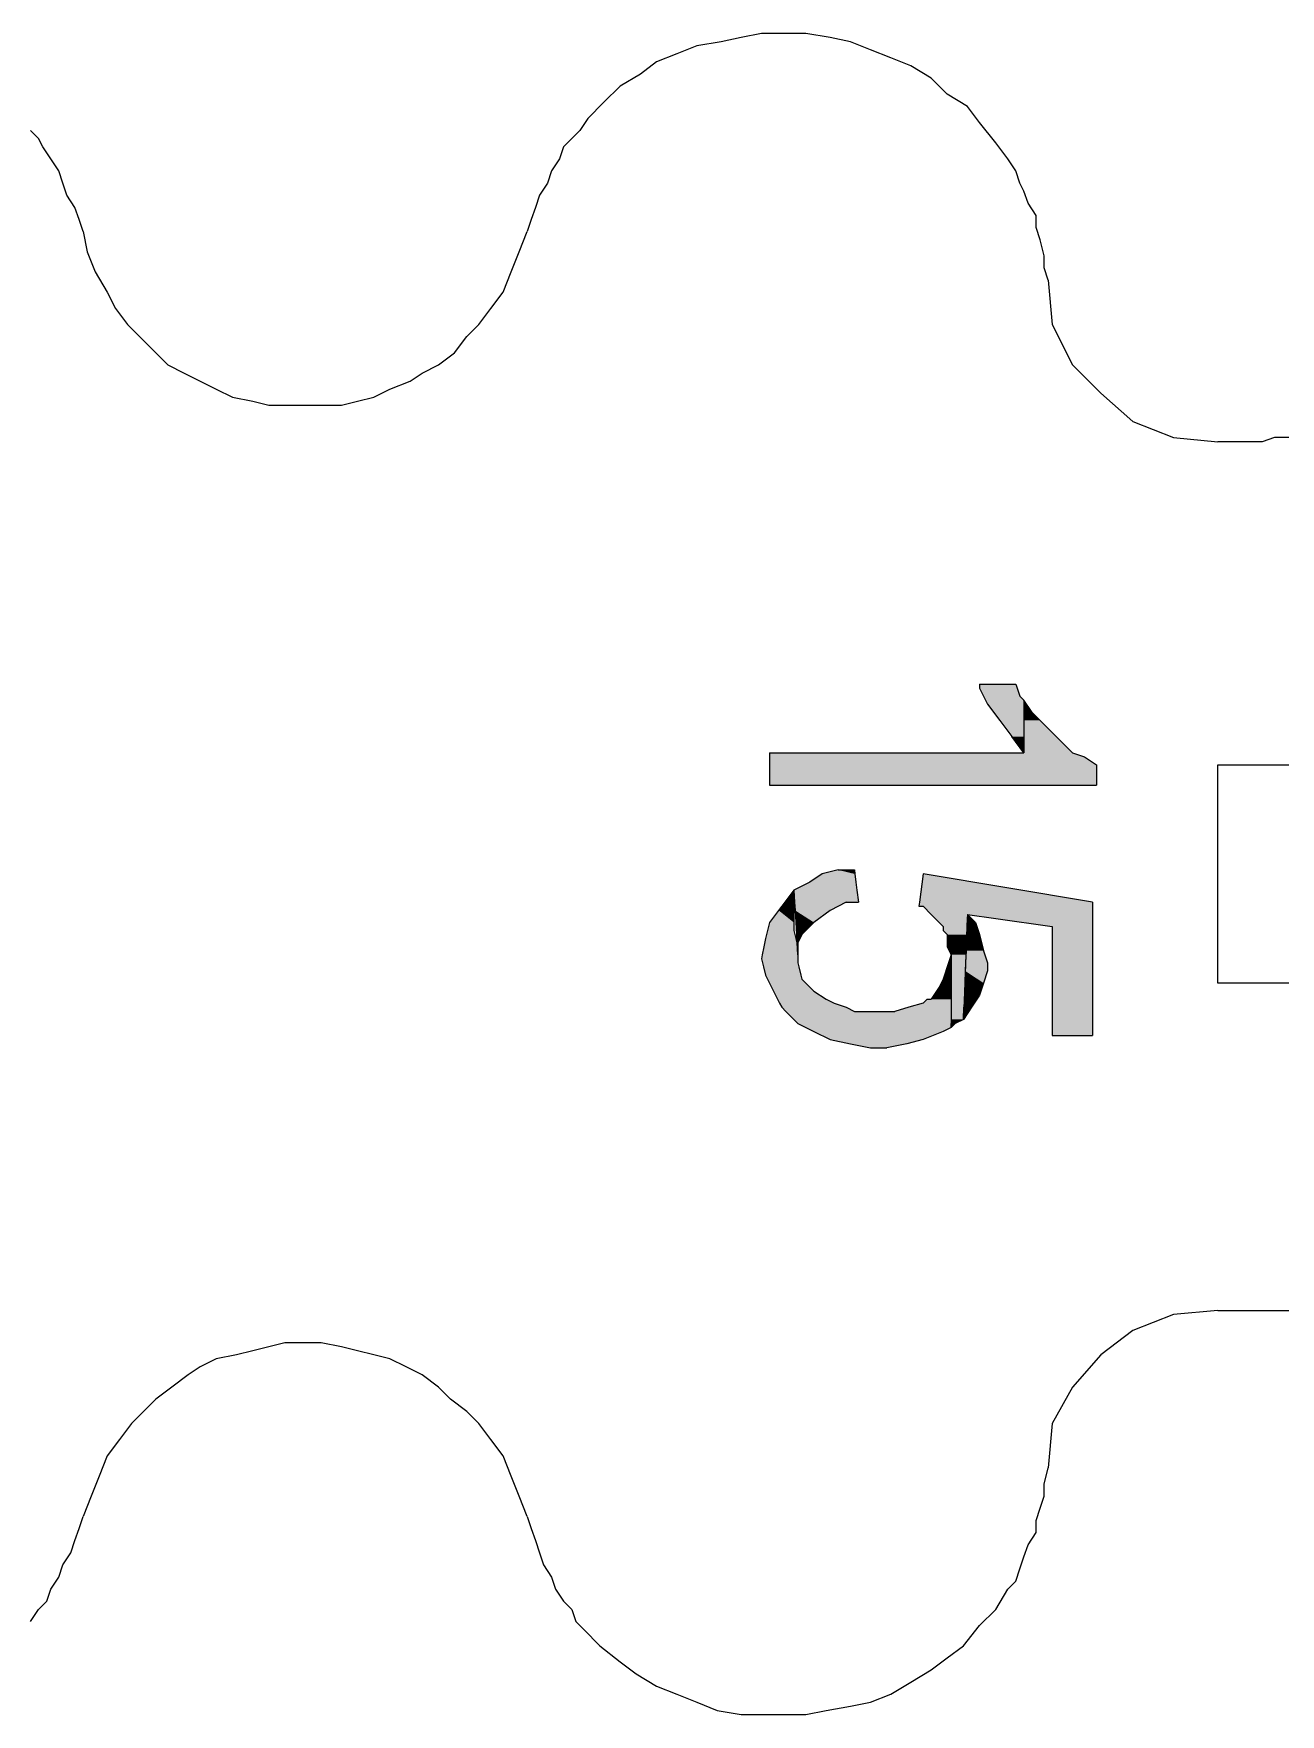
# Model space of a CAD drawing. Extents: x -1063 to 1100, y -467 to 441.
# Drawn here: x 8 to 59.4, y -322.5 to -253.2 of the extents above; entities that cross this region are included whole.
import ezdxf

# ---------------------------------------------------------------- set-up
doc = ezdxf.new("R2010")
doc.units = 0
doc.layers.add('H', color=7, linetype='CONTINUOUS')
doc.layers.add('P', color=250, linetype='CONTINUOUS')

# ---------------------------------------------------------------- blocks, each defined once
blk = doc.blocks.new('*U65')
at = {"layer": 'H', "color": 0, "linetype": 'CONTINUOUS'}
for p, q in [((47, -280), (48.5, -280)), ((47, -280), (47, -280.167)), ((48.5, -280), (48.556, -280.167)), ((47, -280.167), (47.167, -280.5)), ((47.167, -280.5), (47.25, -280.667)), ((47.25, -280.667), (47.333, -280.833)), ((48.556, -280.167), (48.667, -280.5)), ((48.667, -280.5), (48.833, -280.667)), ((48.833, -280.667), (48.833, -280.833)), ((47.333, -280.833), (47.833, -281.5)), ((48.833, -280.833), (48.833, -281.5)), ((47.833, -281.5), (48.333, -282.167)), ((48.833, -282.833), (48.333, -282.167)), ((48.833, -281.5), (48.833, -282.167)), ((48.833, -282.167), (48.833, -282.833))]:
    blk.add_line(p, q, dxfattribs=at)
for points in [[(47, -280), (47, -280), (48.5, -280)], [(47, -280), (47, -280.167), (48.556, -280.167)], [(47, -280.167), (47.167, -280.5), (48.667, -280.5)], [(47.167, -280.5), (47.25, -280.667), (48.833, -280.667)], [(47.25, -280.667), (47.333, -280.833), (48.833, -280.833)], [(47.333, -280.833), (47.833, -281.5), (48.833, -281.5)], [(47.833, -281.5), (48.333, -282.167), (48.833, -282.167)]]:
    blk.add_solid(points, dxfattribs=at)
at = {"layer": 'H', "color": 0, "linetype": 'CONTINUOUS', "extrusion": (0, 0, -1)}
for points in [[(-47, -280), (-48.5, -280), (-48.556, -280.167)], [(-47, -280.167), (-48.556, -280.167), (-48.667, -280.5)], [(-47.167, -280.5), (-48.667, -280.5), (-48.833, -280.667)], [(-47.25, -280.667), (-48.833, -280.667), (-48.833, -280.833)], [(-47.333, -280.833), (-48.833, -280.833), (-48.833, -281.5)], [(-47.833, -281.5), (-48.833, -281.5), (-48.833, -282.167)], [(-48.333, -282.167), (-48.833, -282.167), (-48.833, -282.833)]]:
    blk.add_solid(points, dxfattribs=at)
blk = doc.blocks.new('*U66')
at = {"layer": 'H', "color": 0, "linetype": 'CONTINUOUS'}
for p, q in [((48.833, -280.667), (48.833, -281.167)), ((49.167, -281.167), (48.833, -280.667)), ((48.833, -281.167), (48.833, -281.5)), ((49.167, -281.167), (49.5, -281.5)), ((48.833, -281.5), (48.833, -282.167)), ((48.833, -282.167), (48.833, -282.833)), ((49.5, -281.5), (50.167, -282.167)), ((50.167, -282.167), (50.833, -282.833)), ((38.333, -282.833), (48.833, -282.833)), ((38.333, -282.833), (38.333, -283)), ((50.833, -282.833), (51.333, -283)), ((38.333, -283), (38.333, -283.333)), ((38.333, -283.333), (38.333, -284.167)), ((51.333, -283), (51.833, -283.333)), ((51.833, -283.333), (51.833, -284.167)), ((38.333, -284.167), (51.833, -284.167))]:
    blk.add_line(p, q, dxfattribs=at)
for points in [[(48.833, -280.667), (48.833, -281.167), (49.167, -281.167)], [(48.833, -281.167), (48.833, -281.5), (49.5, -281.5)], [(48.833, -281.5), (48.833, -282.167), (50.167, -282.167)], [(48.833, -282.167), (48.833, -282.833), (50.833, -282.833)], [(38.333, -282.833), (38.333, -282.833), (48.833, -282.833)], [(38.333, -282.833), (38.333, -283), (51.333, -283)], [(38.333, -283), (38.333, -283.333), (51.833, -283.333)], [(38.333, -283.333), (38.333, -284.167), (51.833, -284.167)], [(38.333, -284.167), (38.333, -284.167), (51.833, -284.167)]]:
    blk.add_solid(points, dxfattribs=at)
at = {"layer": 'H', "color": 0, "linetype": 'CONTINUOUS', "extrusion": (0, 0, -1)}
for points in [[(-48.833, -281.167), (-49.167, -281.167), (-49.5, -281.5)], [(-48.833, -281.5), (-49.5, -281.5), (-50.167, -282.167)], [(-48.833, -282.167), (-50.167, -282.167), (-50.833, -282.833)], [(-38.333, -282.833), (-50.833, -282.833), (-51.333, -283)], [(-38.333, -283), (-51.333, -283), (-51.833, -283.333)], [(-38.333, -283.333), (-51.833, -283.333), (-51.833, -284.167)]]:
    blk.add_solid(points, dxfattribs=at)
blk = doc.blocks.new('*U67')
at = {"layer": 'H', "color": 0, "linetype": 'CONTINUOUS'}
for p, q in [((41.167, -287.667), (40.5, -287.833)), ((41.167, -287.667), (41.833, -287.667)), ((41.833, -287.667), (41.854, -287.833)), ((40, -288.167), (39.333, -288.5)), ((40.5, -287.833), (40, -288.167)), ((41.854, -287.833), (41.896, -288.167)), ((41.896, -288.167), (41.937, -288.5)), ((39.333, -288.5), (39.365, -289)), ((39.365, -289), (39.385, -289.333)), ((41.5, -289), (40.833, -289.333)), ((41.5, -289), (42, -289)), ((41.937, -288.5), (42, -289)), ((39.385, -289.333), (39.417, -289.833)), ((40.833, -289.333), (40.167, -289.833)), ((39.417, -289.833), (39.448, -290.333)), ((39.448, -290.333), (39.469, -290.667)), ((39.667, -290.333), (39.5, -290.667)), ((40.167, -289.833), (39.667, -290.333)), ((39.5, -291.167), (39.469, -290.667)), ((39.5, -290.667), (39.5, -291.167))]:
    blk.add_line(p, q, dxfattribs=at)
for points in [[(41.167, -287.667), (40.5, -287.833), (41.854, -287.833)], [(41.167, -287.667), (41.167, -287.667), (41.833, -287.667)], [(40, -288.167), (39.333, -288.5), (41.937, -288.5)], [(40.5, -287.833), (40, -288.167), (41.896, -288.167)], [(39.333, -288.5), (39.365, -289), (42, -289)], [(39.365, -289), (39.385, -289.333), (40.833, -289.333)], [(41.5, -289), (41.5, -289), (42, -289)], [(39.385, -289.333), (39.417, -289.833), (40.167, -289.833)], [(39.417, -289.833), (39.448, -290.333), (39.667, -290.333)], [(39.448, -290.333), (39.469, -290.667), (39.5, -290.667)]]:
    blk.add_solid(points, dxfattribs=at)
at = {"layer": 'H', "color": 0, "linetype": 'CONTINUOUS', "extrusion": (0, 0, -1)}
for points in [[(-41.167, -287.667), (-41.833, -287.667), (-41.854, -287.833)], [(-40, -288.167), (-41.896, -288.167), (-41.937, -288.5)], [(-40.5, -287.833), (-41.854, -287.833), (-41.896, -288.167)], [(-39.333, -288.5), (-41.937, -288.5), (-42, -289)], [(-39.365, -289), (-41.5, -289), (-40.833, -289.333)], [(-39.385, -289.333), (-40.833, -289.333), (-40.167, -289.833)], [(-39.417, -289.833), (-40.167, -289.833), (-39.667, -290.333)], [(-39.448, -290.333), (-39.667, -290.333), (-39.5, -290.667)], [(-39.469, -290.667), (-39.5, -290.667), (-39.5, -291.167)]]:
    blk.add_solid(points, dxfattribs=at)
blk = doc.blocks.new('*U68')
at = {"layer": 'H', "color": 0, "linetype": 'CONTINUOUS'}
for p, q in [((39.333, -288.5), (38.833, -289.167)), ((39.333, -289.167), (39.333, -288.5)), ((38.708, -289.333), (38.333, -289.833)), ((38.833, -289.167), (38.708, -289.333)), ((39.333, -289.167), (39.333, -289.333)), ((39.333, -289.333), (39.333, -289.833)), ((38.167, -290.5), (38.1, -290.833)), ((38.25, -290.167), (38.167, -290.5)), ((38.333, -289.833), (38.25, -290.167)), ((39.333, -289.833), (39.333, -290.167)), ((39.333, -290.167), (39.417, -290.5)), ((39.417, -290.5), (39.5, -290.833)), ((38.033, -291.167), (38, -291.333)), ((38.1, -290.833), (38.033, -291.167)), ((39.5, -290.833), (39.5, -291.167)), ((39.5, -291.167), (39.5, -291.333)), ((45.833, -291.167), (45.778, -291.333)), ((45.833, -291.333), (45.833, -291.167)), ((38, -291.333), (38.042, -291.5)), ((38.042, -291.5), (38.083, -291.667)), ((38.083, -291.667), (38.167, -292)), ((39.5, -291.333), (39.5, -291.5)), ((39.5, -291.5), (39.542, -291.667)), ((39.542, -291.667), (39.625, -292)), ((45.667, -291.667), (45.556, -292)), ((45.722, -291.5), (45.667, -291.667)), ((45.778, -291.333), (45.722, -291.5)), ((45.833, -291.333), (45.833, -291.5)), ((45.833, -291.5), (45.833, -291.667)), ((45.833, -291.667), (45.833, -292)), ((38.167, -292), (38.25, -292.167)), ((38.25, -292.167), (38.417, -292.5)), ((38.417, -292.5), (38.5, -292.667)), ((39.625, -292), (39.667, -292.167)), ((39.667, -292.167), (40, -292.5)), ((40, -292.5), (40.167, -292.667)), ((45.333, -292.5), (45.222, -292.667)), ((45.5, -292.167), (45.333, -292.5)), ((45.556, -292), (45.5, -292.167)), ((45.833, -292), (45.833, -292.167)), ((45.833, -292.167), (45.833, -292.5)), ((45.833, -292.5), (45.833, -292.667)), ((38.5, -292.667), (38.667, -293)), ((38.667, -293), (38.75, -293.167)), ((38.75, -293.167), (38.833, -293.333)), ((40.167, -292.667), (40.667, -293)), ((40.667, -293), (41, -293.167)), ((41, -293.167), (41.5, -293.333)), ((44.667, -293.167), (44.083, -293.333)), ((44.833, -293), (44.667, -293.167)), ((44.833, -293), (45, -293)), ((45.222, -292.667), (45, -293)), ((45.833, -292.667), (45.833, -293)), ((45.833, -293), (45.833, -293.167)), ((45.833, -293.167), (45.833, -293.333)), ((38.833, -293.333), (39, -293.5)), ((39, -293.5), (39.5, -294)), ((41.5, -293.333), (41.833, -293.5)), ((41.833, -293.5), (43.5, -293.5)), ((44.083, -293.333), (43.5, -293.5)), ((45.833, -293.333), (45.833, -293.5)), ((45.833, -293.5), (45.833, -294)), ((39.5, -294), (39.833, -294.167)), ((39.833, -294.167), (40.167, -294.333)), ((40.167, -294.333), (40.833, -294.667)), ((40.833, -294.667), (41.667, -294.833)), ((44.667, -294.667), (44, -294.833)), ((45.5, -294.333), (44.667, -294.667)), ((45.833, -294.167), (45.5, -294.333)), ((45.833, -294), (45.833, -294.167)), ((41.667, -294.833), (42.5, -295)), ((42.5, -295), (43.167, -295)), ((44, -294.833), (43.167, -295))]:
    blk.add_line(p, q, dxfattribs=at)
for points in [[(39.333, -288.5), (38.833, -289.167), (39.333, -289.167)], [(38.708, -289.333), (38.333, -289.833), (39.333, -289.833)], [(38.833, -289.167), (38.708, -289.333), (39.333, -289.333)], [(38.167, -290.5), (38.1, -290.833), (39.5, -290.833)], [(38.25, -290.167), (38.167, -290.5), (39.417, -290.5)], [(38.333, -289.833), (38.25, -290.167), (39.333, -290.167)], [(38.033, -291.167), (38, -291.333), (39.5, -291.333)], [(38.1, -290.833), (38.033, -291.167), (39.5, -291.167)], [(45.833, -291.167), (45.778, -291.333), (45.833, -291.333)], [(38, -291.333), (38.042, -291.5), (39.5, -291.5)], [(38.042, -291.5), (38.083, -291.667), (39.542, -291.667)], [(38.083, -291.667), (38.167, -292), (39.625, -292)], [(45.667, -291.667), (45.556, -292), (45.833, -292)], [(45.722, -291.5), (45.667, -291.667), (45.833, -291.667)], [(45.778, -291.333), (45.722, -291.5), (45.833, -291.5)], [(38.167, -292), (38.25, -292.167), (39.667, -292.167)], [(38.25, -292.167), (38.417, -292.5), (40, -292.5)], [(38.417, -292.5), (38.5, -292.667), (40.167, -292.667)], [(45.333, -292.5), (45.222, -292.667), (45.833, -292.667)], [(45.5, -292.167), (45.333, -292.5), (45.833, -292.5)], [(45.556, -292), (45.5, -292.167), (45.833, -292.167)], [(38.5, -292.667), (38.667, -293), (40.667, -293)], [(38.667, -293), (38.75, -293.167), (41, -293.167)], [(38.75, -293.167), (38.833, -293.333), (41.5, -293.333)], [(44.667, -293.167), (44.083, -293.333), (45.833, -293.333)], [(44.833, -293), (44.667, -293.167), (45.833, -293.167)], [(44.833, -293), (44.833, -293), (45, -293)], [(45.222, -292.667), (45, -293), (45.833, -293)], [(38.833, -293.333), (39, -293.5), (41.833, -293.5)], [(39, -293.5), (39.5, -294), (45.833, -294)], [(41.833, -293.5), (41.833, -293.5), (43.5, -293.5)], [(44.083, -293.333), (43.5, -293.5), (45.833, -293.5)], [(39.5, -294), (39.833, -294.167), (45.833, -294.167)], [(39.833, -294.167), (40.167, -294.333), (45.5, -294.333)], [(40.167, -294.333), (40.833, -294.667), (44.667, -294.667)], [(40.833, -294.667), (41.667, -294.833), (44, -294.833)], [(41.667, -294.833), (42.5, -295), (43.167, -295)], [(42.5, -295), (42.5, -295), (43.167, -295)]]:
    blk.add_solid(points, dxfattribs=at)
at = {"layer": 'H', "color": 0, "linetype": 'CONTINUOUS', "extrusion": (0, 0, -1)}
for points in [[(-38.708, -289.333), (-39.333, -289.333), (-39.333, -289.833)], [(-38.833, -289.167), (-39.333, -289.167), (-39.333, -289.333)], [(-38.167, -290.5), (-39.417, -290.5), (-39.5, -290.833)], [(-38.25, -290.167), (-39.333, -290.167), (-39.417, -290.5)], [(-38.333, -289.833), (-39.333, -289.833), (-39.333, -290.167)], [(-38.033, -291.167), (-39.5, -291.167), (-39.5, -291.333)], [(-38.1, -290.833), (-39.5, -290.833), (-39.5, -291.167)], [(-38, -291.333), (-39.5, -291.333), (-39.5, -291.5)], [(-38.042, -291.5), (-39.5, -291.5), (-39.542, -291.667)], [(-38.083, -291.667), (-39.542, -291.667), (-39.625, -292)], [(-45.667, -291.667), (-45.833, -291.667), (-45.833, -292)], [(-45.722, -291.5), (-45.833, -291.5), (-45.833, -291.667)], [(-45.778, -291.333), (-45.833, -291.333), (-45.833, -291.5)], [(-38.167, -292), (-39.625, -292), (-39.667, -292.167)], [(-38.25, -292.167), (-39.667, -292.167), (-40, -292.5)], [(-38.417, -292.5), (-40, -292.5), (-40.167, -292.667)], [(-45.333, -292.5), (-45.833, -292.5), (-45.833, -292.667)], [(-45.5, -292.167), (-45.833, -292.167), (-45.833, -292.5)], [(-45.556, -292), (-45.833, -292), (-45.833, -292.167)], [(-38.5, -292.667), (-40.167, -292.667), (-40.667, -293)], [(-38.667, -293), (-40.667, -293), (-41, -293.167)], [(-38.75, -293.167), (-41, -293.167), (-41.5, -293.333)], [(-44.667, -293.167), (-45.833, -293.167), (-45.833, -293.333)], [(-44.833, -293), (-45.833, -293), (-45.833, -293.167)], [(-45.222, -292.667), (-45.833, -292.667), (-45.833, -293)], [(-38.833, -293.333), (-41.5, -293.333), (-41.833, -293.5)], [(-39, -293.5), (-45.833, -293.5), (-45.833, -294)], [(-44.083, -293.333), (-45.833, -293.333), (-45.833, -293.5)], [(-39.5, -294), (-45.833, -294), (-45.833, -294.167)], [(-39.833, -294.167), (-45.833, -294.167), (-45.5, -294.333)], [(-40.167, -294.333), (-45.5, -294.333), (-44.667, -294.667)], [(-40.833, -294.667), (-44.667, -294.667), (-44, -294.833)], [(-41.667, -294.833), (-44, -294.833), (-43.167, -295)]]:
    blk.add_solid(points, dxfattribs=at)
blk = doc.blocks.new('*U69')
at = {"layer": 'H', "color": 0, "linetype": 'CONTINUOUS'}
for p, q in [((46.5, -289.5), (46.487, -289.833)), ((46.833, -289.833), (46.5, -289.5)), ((46.468, -290.333), (46.442, -291)), ((46.487, -289.833), (46.468, -290.333)), ((46.833, -289.833), (47, -290.333)), ((47, -290.333), (47.167, -291)), ((46.442, -291), (46.423, -291.5)), ((47.167, -291), (47.333, -291.5)), ((46.41, -291.833), (46.391, -292.333)), ((46.423, -291.5), (46.41, -291.833)), ((47.333, -291.833), (47.167, -292.333)), ((47.333, -291.5), (47.333, -291.833)), ((46.391, -292.333), (46.372, -292.833)), ((47.167, -292.333), (47, -292.833)), ((46.372, -292.833), (46.353, -293.333)), ((47, -292.833), (46.667, -293.333)), ((46.667, -293.333), (46.333, -293.833)), ((46.333, -293.833), (46.353, -293.333))]:
    blk.add_line(p, q, dxfattribs=at)
for points in [[(46.5, -289.5), (46.487, -289.833), (46.833, -289.833)], [(46.468, -290.333), (46.442, -291), (47.167, -291)], [(46.487, -289.833), (46.468, -290.333), (47, -290.333)], [(46.442, -291), (46.423, -291.5), (47.333, -291.5)], [(46.41, -291.833), (46.391, -292.333), (47.167, -292.333)], [(46.423, -291.5), (46.41, -291.833), (47.333, -291.833)], [(46.391, -292.333), (46.372, -292.833), (47, -292.833)], [(46.372, -292.833), (46.353, -293.333), (46.667, -293.333)]]:
    blk.add_solid(points, dxfattribs=at)
at = {"layer": 'H', "color": 0, "linetype": 'CONTINUOUS', "extrusion": (0, 0, -1)}
for points in [[(-46.468, -290.333), (-47, -290.333), (-47.167, -291)], [(-46.487, -289.833), (-46.833, -289.833), (-47, -290.333)], [(-46.442, -291), (-47.167, -291), (-47.333, -291.5)], [(-46.41, -291.833), (-47.333, -291.833), (-47.167, -292.333)], [(-46.423, -291.5), (-47.333, -291.5), (-47.333, -291.833)], [(-46.391, -292.333), (-47.167, -292.333), (-47, -292.833)], [(-46.372, -292.833), (-47, -292.833), (-46.667, -293.333)], [(-46.353, -293.333), (-46.667, -293.333), (-46.333, -293.833)]]:
    blk.add_solid(points, dxfattribs=at)
blk = doc.blocks.new('*U70')
at = {"layer": 'H', "color": 0, "linetype": 'CONTINUOUS'}
for p, q in [((44.667, -287.833), (44.521, -289)), ((51.667, -289), (44.667, -287.833)), ((44.521, -289), (44.5, -289.167)), ((51.667, -289), (51.667, -289.167)), ((44.5, -289.167), (44.667, -289.167)), ((44.667, -289.167), (45, -289.5)), ((45, -289.5), (45.167, -289.667)), ((45.167, -289.667), (45.5, -290)), ((46.494, -289.667), (46.481, -290)), ((46.5, -289.5), (46.494, -289.667)), ((46.5, -289.5), (47.667, -289.667)), ((47.667, -289.667), (50, -290)), ((51.667, -289.167), (51.667, -289.5)), ((51.667, -289.5), (51.667, -289.667)), ((51.667, -289.667), (51.667, -290)), ((45.5, -290), (45.5, -290.167)), ((45.5, -290.167), (45.667, -290.333)), ((45.667, -290.333), (45.667, -290.833)), ((46.468, -290.333), (46.449, -290.833)), ((46.474, -290.167), (46.468, -290.333)), ((46.481, -290), (46.474, -290.167)), ((50, -290), (50, -290.167)), ((50, -290.167), (50, -290.333)), ((50, -290.333), (50, -290.833)), ((51.667, -290), (51.667, -290.167)), ((51.667, -290.167), (51.667, -290.333)), ((51.667, -290.333), (51.667, -290.833)), ((45.667, -290.833), (45.833, -291.167)), ((45.833, -291.167), (45.833, -293.833)), ((46.436, -291.167), (46.333, -293.833)), ((46.449, -290.833), (46.436, -291.167)), ((50, -290.833), (50, -291.167)), ((50, -291.167), (50, -293.833)), ((51.667, -290.833), (51.667, -291.167)), ((51.667, -291.167), (51.667, -293.833)), ((45.833, -293.833), (45.833, -294)), ((46.333, -293.833), (46, -294)), ((50, -293.833), (50, -294)), ((51.667, -293.833), (51.667, -294)), ((46, -294), (45.833, -294.167)), ((45.833, -294.167), (45.833, -294)), ((50, -294), (50, -294.167)), ((50, -294.167), (50, -294.5)), ((50, -294.5), (51.667, -294.5)), ((51.667, -294), (51.667, -294.167)), ((51.667, -294.167), (51.667, -294.5))]:
    blk.add_line(p, q, dxfattribs=at)
for points in [[(44.667, -287.833), (44.521, -289), (51.667, -289)], [(44.521, -289), (44.5, -289.167), (51.667, -289.167)], [(44.5, -289.167), (44.5, -289.167), (44.667, -289.167)], [(44.667, -289.167), (45, -289.5), (51.667, -289.5)], [(45, -289.5), (45.167, -289.667), (46.494, -289.667)], [(45.167, -289.667), (45.5, -290), (46.481, -290)], [(46.5, -289.5), (47.667, -289.667), (51.667, -289.667)], [(47.667, -289.667), (50, -290), (51.667, -290)], [(45.5, -290), (45.5, -290.167), (46.474, -290.167)], [(45.5, -290.167), (45.667, -290.333), (46.468, -290.333)], [(45.667, -290.333), (45.667, -290.833), (46.449, -290.833)], [(50, -290), (50, -290.167), (51.667, -290.167)], [(50, -290.167), (50, -290.333), (51.667, -290.333)], [(50, -290.333), (50, -290.833), (51.667, -290.833)], [(45.667, -290.833), (45.833, -291.167), (46.436, -291.167)], [(45.833, -291.167), (45.833, -293.833), (46.333, -293.833)], [(50, -290.833), (50, -291.167), (51.667, -291.167)], [(50, -291.167), (50, -293.833), (51.667, -293.833)], [(45.833, -293.833), (45.833, -294), (46, -294)], [(50, -293.833), (50, -294), (51.667, -294)], [(50, -294), (50, -294.167), (51.667, -294.167)], [(50, -294.167), (50, -294.5), (51.667, -294.5)], [(50, -294.5), (50, -294.5), (51.667, -294.5)]]:
    blk.add_solid(points, dxfattribs=at)
at = {"layer": 'H', "color": 0, "linetype": 'CONTINUOUS', "extrusion": (0, 0, -1)}
for points in [[(-44.521, -289), (-51.667, -289), (-51.667, -289.167)], [(-44.667, -289.167), (-51.667, -289.167), (-51.667, -289.5)], [(-45, -289.5), (-46.5, -289.5), (-46.494, -289.667)], [(-45.167, -289.667), (-46.494, -289.667), (-46.481, -290)], [(-46.5, -289.5), (-51.667, -289.5), (-51.667, -289.667)], [(-47.667, -289.667), (-51.667, -289.667), (-51.667, -290)], [(-45.5, -290), (-46.481, -290), (-46.474, -290.167)], [(-45.5, -290.167), (-46.474, -290.167), (-46.468, -290.333)], [(-45.667, -290.333), (-46.468, -290.333), (-46.449, -290.833)], [(-50, -290), (-51.667, -290), (-51.667, -290.167)], [(-50, -290.167), (-51.667, -290.167), (-51.667, -290.333)], [(-50, -290.333), (-51.667, -290.333), (-51.667, -290.833)], [(-45.667, -290.833), (-46.449, -290.833), (-46.436, -291.167)], [(-45.833, -291.167), (-46.436, -291.167), (-46.333, -293.833)], [(-50, -290.833), (-51.667, -290.833), (-51.667, -291.167)], [(-50, -291.167), (-51.667, -291.167), (-51.667, -293.833)], [(-45.833, -293.833), (-46.333, -293.833), (-46, -294)], [(-50, -293.833), (-51.667, -293.833), (-51.667, -294)], [(-45.833, -294), (-46, -294), (-45.833, -294.167)], [(-50, -294), (-51.667, -294), (-51.667, -294.167)], [(-50, -294.167), (-51.667, -294.167), (-51.667, -294.5)]]:
    blk.add_solid(points, dxfattribs=at)

msp = doc.modelspace()

# ---------------------------------------------------------------- linework, layer by layer
at = {"layer": 'P', "color": 0, "linetype": 'CONTINUOUS'}
for points in [[(49.833, -263.333), (49.667, -262.833), (49.667, -262.333), (49.5, -261.667), (49.333, -261.167), (49.333, -260.667), (49, -260.167), (48.833, -259.667), (48.667, -259.333), (48.5, -258.833), (48.167, -258.333), (47.667, -257.667), (47, -256.833), (46.5, -256.167), (45.667, -255.667), (45, -255), (44.167, -254.5), (43.333, -254.167), (42.5, -253.833), (41.667, -253.5), (40.833, -253.333), (39.833, -253.167), (39, -253.167), (38, -253.167), (37.167, -253.333), (36.333, -253.5), (35.333, -253.667), (34.5, -254), (33.667, -254.333), (33, -254.833), (32.167, -255.333), (31.5, -256), (30.833, -256.667), (30.5, -257.167), (30.167, -257.5), (29.833, -257.833), (29.667, -258.333), (29.333, -258.833), (29.167, -259.333), (28.833, -259.833), (28.667, -260.333), (28.5, -260.833), (28.333, -261.333)], [(10, -261.333), (9.833, -260.833), (9.667, -260.333), (9.333, -259.833), (9.167, -259.333), (9, -258.833), (8.667, -258.333), (8.333, -257.833), (8.167, -257.5), (7.833, -257.167)], [(10, -261.333), (10.167, -262.167), (10.5, -263), (11, -263.833), (11.333, -264.5), (11.833, -265.167), (12.333, -265.667), (13, -266.333), (13.5, -266.833), (14.167, -267.167), (14.833, -267.5), (15.5, -267.833), (16.167, -268.167), (17, -268.333), (17.667, -268.5), (18.333, -268.5), (19.167, -268.5), (19.833, -268.5), (20.667, -268.5), (21.333, -268.333), (22, -268.167), (22.667, -267.833), (23.5, -267.5), (24, -267.167), (24.667, -266.833), (25.333, -266.333), (25.833, -265.667), (26.333, -265.167), (26.833, -264.5), (27.333, -263.833), (27.667, -263), (28, -262.167), (28.333, -261.333)], [(49.833, -263.333), (50, -265.167), (50.833, -266.833), (52, -268), (53.333, -269.167), (55, -269.833), (56.833, -270)], [(59.833, -269.833), (59.167, -269.833), (58.667, -270), (58, -270), (57.333, -270), (56.833, -270)], [(81.667, -292.333), (56.833, -292.333), (56.833, -283.333), (81.667, -283.333)], [(56.833, -305.833), (55, -306), (53.333, -306.667), (52, -307.667), (50.833, -309), (50, -310.5), (49.833, -312.333)], [(56.833, -305.833), (57.333, -305.833), (58, -305.833), (58.667, -305.833), (59.167, -305.833), (59.833, -305.833)], [(28.333, -314.333), (28, -313.5), (27.667, -312.667), (27.333, -311.833), (26.833, -311.167), (26.333, -310.5), (25.833, -310), (25.167, -309.5), (24.667, -309), (24, -308.5), (23.333, -308.167), (22.667, -307.833), (22, -307.667), (21.333, -307.5), (20.667, -307.333), (19.833, -307.167), (19.167, -307.167), (18.333, -307.167), (17.667, -307.333), (17, -307.5), (16.333, -307.667), (15.5, -307.833), (14.833, -308.167), (14.333, -308.5), (13.667, -309), (13, -309.5), (12.5, -310), (12, -310.5), (11.5, -311.167), (11, -311.833), (10.667, -312.667), (10.333, -313.5), (10, -314.333)], [(28.333, -314.333), (28.5, -314.833), (28.667, -315.333), (28.833, -315.833), (29, -316.333), (29.333, -316.833), (29.5, -317.333), (29.833, -317.833), (30.167, -318.167), (30.333, -318.667), (30.667, -319), (31.333, -319.667), (32.167, -320.333), (32.833, -320.833), (33.667, -321.333), (34.5, -321.667), (35.333, -322), (36.167, -322.333), (37.167, -322.5), (38, -322.5), (38.833, -322.5), (39.833, -322.5), (40.667, -322.333), (41.667, -322.167), (42.5, -322), (43.333, -321.667), (44.167, -321.167), (45, -320.667), (45.667, -320.167), (46.333, -319.667), (47, -318.833), (47.667, -318.167), (48.167, -317.333), (48.5, -317), (48.667, -316.5), (48.833, -316), (49, -315.5), (49.333, -315), (49.333, -314.5), (49.5, -314), (49.667, -313.5), (49.667, -313), (49.833, -312.333)], [(7.833, -318.667), (8.167, -318.167), (8.5, -317.833), (8.667, -317.333), (9, -316.833), (9.167, -316.333), (9.5, -315.833), (9.667, -315.333), (9.833, -314.833), (10, -314.333)]]:
    msp.add_lwpolyline(points, dxfattribs=at)

# ---------------------------------------------------------------- block references
at = {"layer": 'H', "color": 0, "linetype": 'CONTINUOUS'}
for name in ['*U65', '*U66', '*U67', '*U70', '*U68', '*U69']:
    msp.add_blockref(name, (0, 0), dxfattribs=at)

doc.saveas('drawing.dxf')
